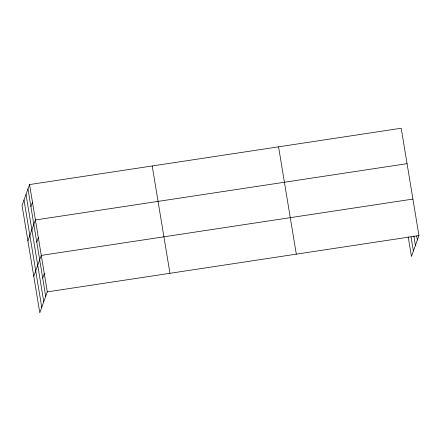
<?xml version="1.0" encoding="UTF-8"?>
<svg xmlns="http://www.w3.org/2000/svg" width="441" height="441" viewBox="0 0 441 441"><rect width="100%" height="100%" fill="white"/><g stroke="black" fill="none" stroke-linecap="round" stroke-linejoin="round"><path stroke-width="0.66" d="M29.564 184.559L22.05 205.429L39.795 312.757L47.308 291.881L29.564 184.559L401.205 128.243L418.95 235.571L411.436 256.442L408.195 236.845M30.903 206.68L32.491 202.265M27.904 240.847L35.418 219.976L407.065 163.661M36.757 242.098L38.345 237.682M33.759 276.264L41.278 255.394L412.919 199.078M42.7 278.056L44.293 273.64M47.308 291.881L418.95 235.571M416.69 235.929L417.362 239.987M413.84 235.957L415.405 245.417M411.045 236.823L413.388 251.012M278.563 146.825L296.308 254.154M152.206 165.97L169.95 273.299M27.976 188.974L45.715 296.302M26.019 194.404L43.764 301.732M24.007 199.999L41.746 307.327"/></g></svg>
